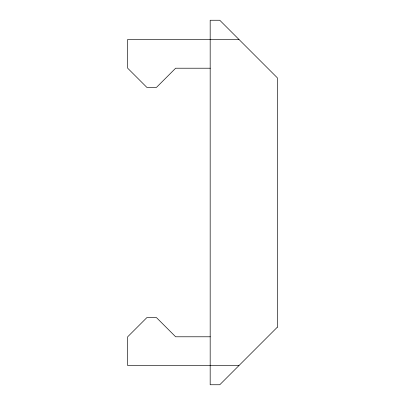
<?xml version="1.0" encoding="UTF-8"?>
<svg xmlns="http://www.w3.org/2000/svg" width="405" height="405" viewBox="0 0 405 405"><rect width="100%" height="100%" fill="white"/><g stroke="black" fill="none" stroke-linecap="round" stroke-linejoin="round"><path stroke-width="0.61" d="M238.95 39.432L127.681 39.432L127.681 68.212L146.868 87.394L156.457 87.394L175.643 68.212L210.286 68.212M210.286 336.788L175.643 336.788L156.457 317.606L146.868 317.606L127.681 336.788L127.681 365.568L238.95 365.568M277.319 327.2L219.768 384.75L210.175 384.75L210.175 20.25L219.768 20.25L277.319 77.8L277.319 327.2"/></g></svg>
